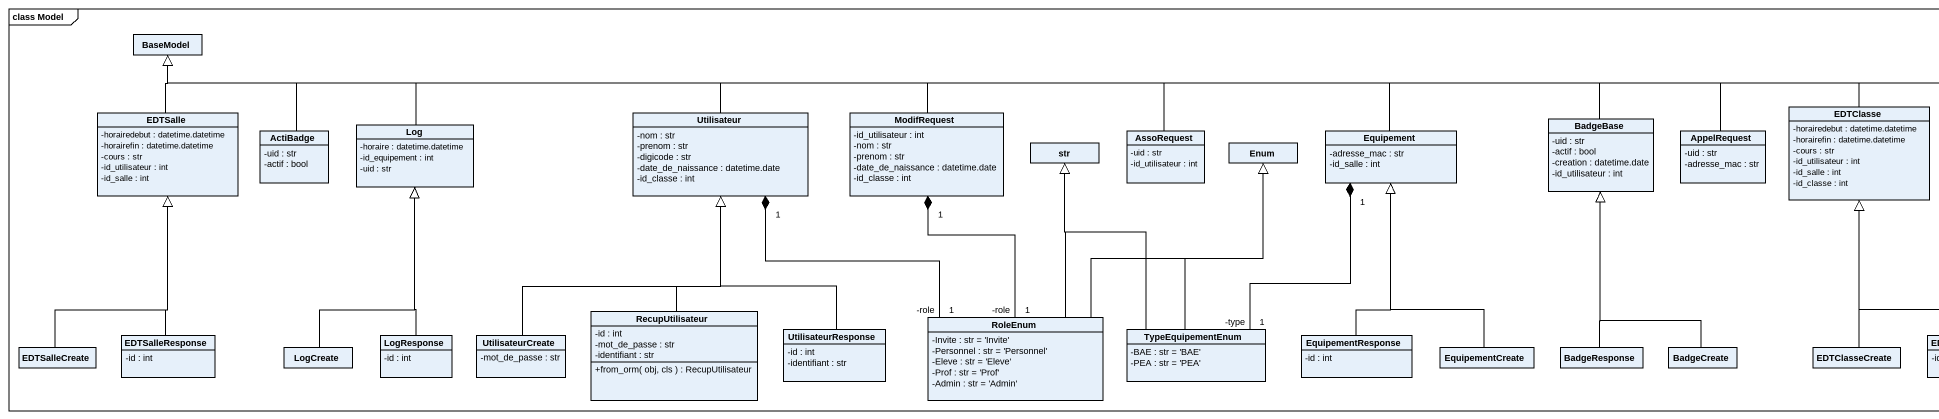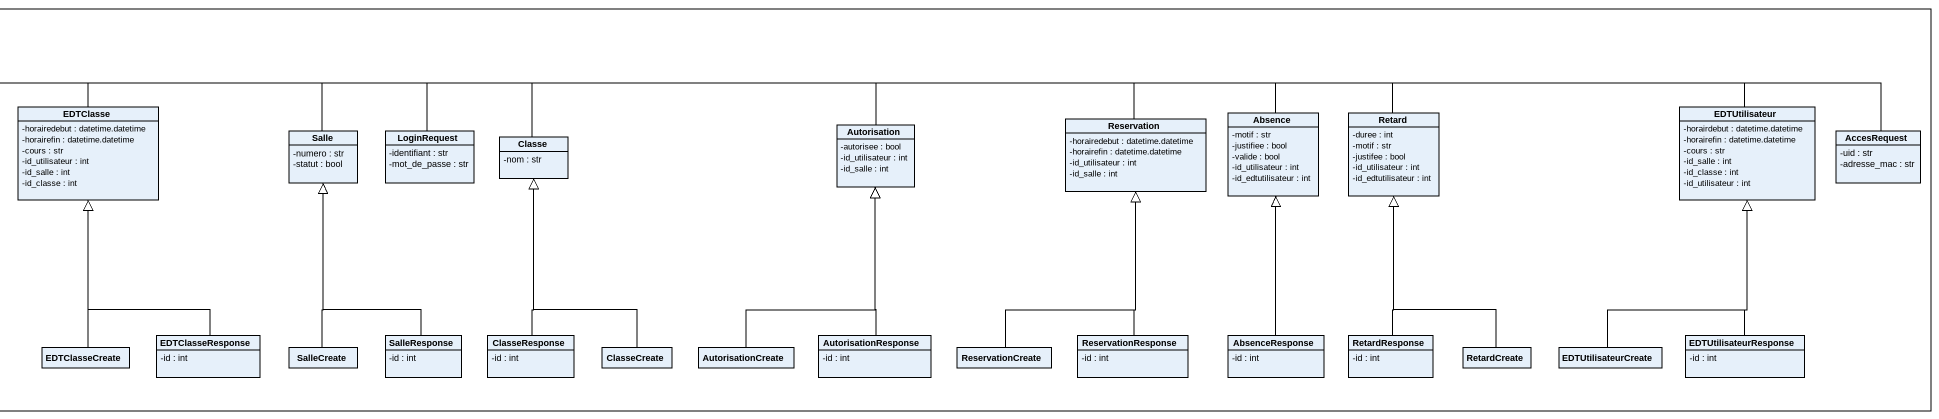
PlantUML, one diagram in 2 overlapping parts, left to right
@startuml
mainframe class Model
hide circle
hide empty members
skinparam classAttributeIconSize 0
class BaseModel
class EDTSalle {
  -horairedebut : datetime.datetime
  -horairefin : datetime.datetime
  -cours : str
  -id_utilisateur : int
  -id_salle : int
}
class Utilisateur {
  -nom : str
  -prenom : str
  -digicode : str
  -date_de_naissance : datetime.date
  -id_classe : int
}
class ModifRequest {
  -id_utilisateur : int
  -nom : str
  -prenom : str
  -date_de_naissance : datetime.date
  -id_classe : int
}
class BadgeBase {
  -uid : str
  -actif : bool
  -creation : datetime.date
  -id_utilisateur : int
}
class EDTClasse {
  -horairedebut : datetime.datetime
  -horairefin : datetime.datetime
  -cours : str
  -id_utilisateur : int
  -id_salle : int
  -id_classe : int
}
class Reservation {
  -horairedebut : datetime.datetime
  -horairefin : datetime.datetime
  -id_utilisateur : int
  -id_salle : int
}
class Absence {
  -motif : str
  -justifiee : bool
  -valide : bool
  -id_utilisateur : int
  -id_edtutilisateur : int
}
class Retard {
  -duree : int
  -motif : str
  -justifee : bool
  -id_utilisateur : int
  -id_edtutilisateur : int
}
class EDTUtilisateur {
  -horairdebut : datetime.datetime
  -horairefin : datetime.datetime
  -cours : str
  -id_salle : int
  -id_classe : int
  -id_utilisateur : int
}
class ActiBadge {
  -uid : str
  -actif : bool
}
class Log {
  -horaire : datetime.datetime
  -id_equipement : int
  -uid : str
}
class str
class AssoRequest {
  -uid : str
  -id_utilisateur : int
}
class "Enum" as Enum_
class Equipement {
  -adresse_mac : str
  -id_salle : int
}
class AppelRequest {
  -uid : str
  -adresse_mac : str
}
class Salle {
  -numero : str
  -statut : bool
}
class LoginRequest {
  -identifiant : str
  -mot_de_passe : str
}
class Classe {
  -nom : str
}
class Autorisation {
  -autorisee : bool
  -id_utilisateur : int
  -id_salle : int
}
class AccesRequest {
  -uid : str
  -adresse_mac : str
}
class RecupUtilisateur {
  -id : int
  -mot_de_passe : str
  -identifiant : str
  +from_orm( obj, cls ) : RecupUtilisateur
}
class EDTSalleCreate
class EDTSalleResponse {
  -id : int
}
class LogCreate
class LogResponse {
  -id : int
}
class UtilisateurCreate {
  -mot_de_passe : str
}
class UtilisateurResponse {
  -id : int
  -identifiant : str
}
class RoleEnum {
  -Invite : str = 'Invite'
  -Personnel : str = 'Personnel'
  -Eleve : str = 'Eleve'
  -Prof : str = 'Prof'
  -Admin : str = 'Admin'
}
class TypeEquipementEnum {
  -BAE : str = 'BAE'
  -PEA : str = 'PEA'
}
class EquipementResponse {
  -id : int
}
class EquipementCreate
class BadgeResponse
class BadgeCreate
class EDTClasseCreate
class EDTClasseResponse {
  -id : int
}
class SalleCreate
class SalleResponse {
  -id : int
}
class ClasseResponse {
  -id : int
}
class ClasseCreate
class AutorisationCreate
class AutorisationResponse {
  -id : int
}
class ReservationCreate
class ReservationResponse {
  -id : int
}
class AbsenceResponse {
  -id : int
}
class RetardResponse {
  -id : int
}
class RetardCreate
class EDTUtilisateurCreate
class EDTUtilisateurResponse {
  -id : int
}
EDTSalle -up-|> BaseModel
Utilisateur -left-|> BaseModel
Utilisateur "1" *-- "1\n-role" RoleEnum
ModifRequest -left-|> BaseModel
ModifRequest "1" *-- "1\n-role" RoleEnum
BadgeBase -left-|> BaseModel
EDTClasse -left-|> BaseModel
Reservation -left-|> BaseModel
Absence -left-|> BaseModel
Retard -left-|> BaseModel
EDTUtilisateur -left-|> BaseModel
ActiBadge -up-|> BaseModel
Log -left-|> BaseModel
AssoRequest -left-|> BaseModel
Equipement -left-|> BaseModel
Equipement "1" *-- "1\n-type" TypeEquipementEnum
AppelRequest -left-|> BaseModel
Salle -left-|> BaseModel
LoginRequest -left-|> BaseModel
Classe -left-|> BaseModel
Autorisation -left-|> BaseModel
AccesRequest -left-|> BaseModel
RecupUtilisateur -up-|> Utilisateur
EDTSalleCreate -up-|> EDTSalle
EDTSalleResponse -up-|> EDTSalle
LogCreate -up-|> Log
LogResponse -up-|> Log
UtilisateurCreate -up-|> Utilisateur
UtilisateurResponse -up-|> Utilisateur
RoleEnum -up-|> str
RoleEnum -up-|> Enum_
TypeEquipementEnum -up-|> str
TypeEquipementEnum -up-|> Enum_
EquipementResponse -up-|> Equipement
EquipementCreate -up-|> Equipement
BadgeResponse -up-|> BadgeBase
BadgeCreate -up-|> BadgeBase
EDTClasseCreate -up-|> EDTClasse
EDTClasseResponse -up-|> EDTClasse
SalleCreate -up-|> Salle
SalleResponse -up-|> Salle
ClasseResponse -up-|> Classe
ClasseCreate -up-|> Classe
AutorisationCreate -up-|> Autorisation
AutorisationResponse -up-|> Autorisation
ReservationCreate -up-|> Reservation
ReservationResponse -up-|> Reservation
AbsenceResponse -up-|> Absence
RetardResponse -up-|> Retard
RetardCreate -up-|> Retard
EDTUtilisateurCreate -up-|> EDTUtilisateur
EDTUtilisateurResponse -up-|> EDTUtilisateur
@enduml
